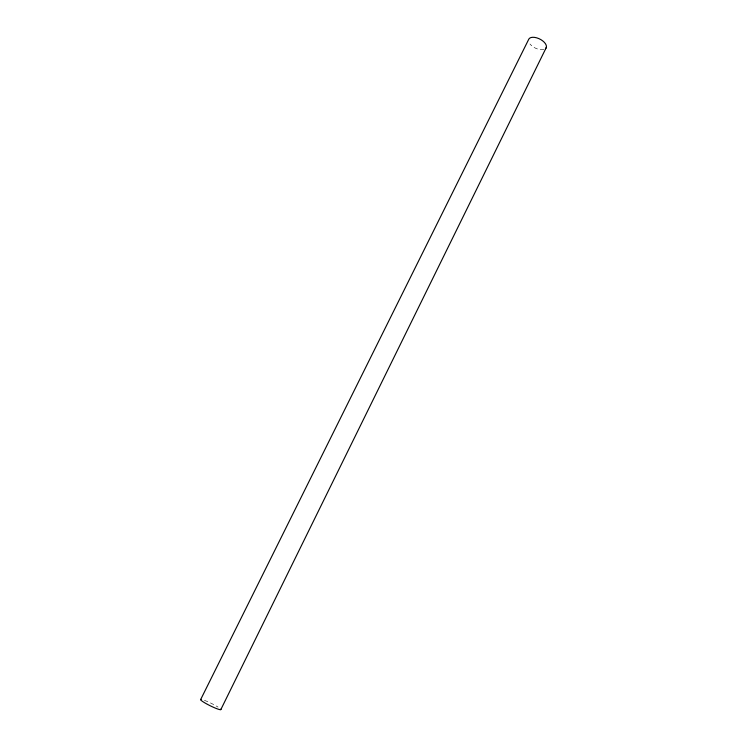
<?xml version="1.0" encoding="UTF-8"?>
<svg xmlns="http://www.w3.org/2000/svg" width="747" height="747" viewBox="0 0 747 747"><rect width="100%" height="100%" fill="white"/><g stroke="black" fill="none" stroke-linecap="round" stroke-linejoin="round"><path stroke-width="0.56" stroke-dasharray="3.73 2.8" d="M204.407 700.331A11.28 1.317 26.3 0 1 218.068 707.101M543.881 49.507A9.711 5.042 26.3 0 1 529.959 43.989"/><path stroke-width="1.12" d="M220.804 709.631L546.309 47.481M200.616 699.64L528.904 38.956A9.711 5.042 26.3 0 1 540.912 39.656A9.711 5.042 26.3 0 1 545.441 48.723M220.738 709.164A11.28 1.317 26.3 0 1 210.094 705.71A11.28 1.317 26.3 0 1 201.064 699.425"/></g></svg>
